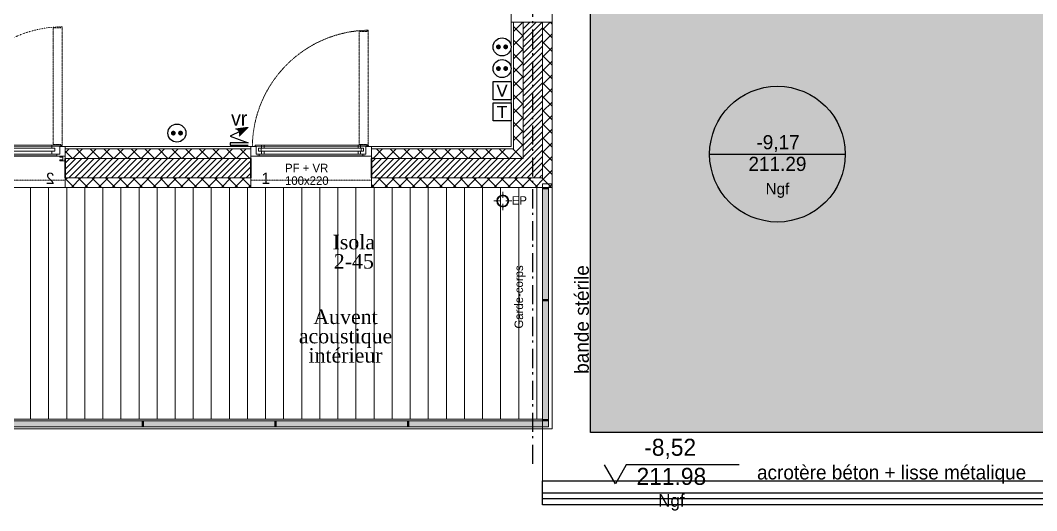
# Model space of a CAD drawing. Header units: centimetres. Extents: x 1724 to 19617, y -6503 to 8072.
# Drawn here: x 7197 to 8041, y 3247 to 3653 of the extents above; entities that cross this region are included whole.
import ezdxf

# ---------------------------------------------------------------- set-up
doc = ezdxf.new("R2010")
doc.units = ezdxf.units.CM
for name, pattern in [('INTERROMPU2', [0.75, 0.5, -0.25]), ('Style de ligne -11', [0.347222, 0.20828, -0.138942]), ('Style de ligne -12', [0.328084, 0.109361, -0.218723]), ('Style de ligne -13', [0.147638, 0.098425, -0.049213]), ('Style de ligne -14', [0.147638, 0.098425, -0.049213]), ('Style de ligne -17', [0.347222, 0.20828, -0.138942]), ('Style de ligne -18', [0.164042, 0.054681, -0.109361]), ('Style de ligne -6', [1.04164, 0.625, -0.20828, 0.06943, -0.13893])]:
    doc.linetypes.add(name, pattern=pattern)
doc.layers.add('B GÈnÈral', color=7, linetype='Continuous', lineweight=5)
for name, color, linetype in [('B GÈnÈral_Hatch', 252, 'Continuous'), ('B Général', 252, 'Continuous'), ('C ANNOTATIONS-niveaux', 252, 'Continuous'), ('C ANNOTATIONS-prestations', 252, 'Continuous'), ('C ANNOTATIONS-texte', 252, 'Continuous'), ('D SURFACES-shab', 252, 'Continuous'), ('prlm-ELEC-CFA', 10, 'Continuous'), ('prlm-ELEC-CFO', 1, 'Continuous'), ('prlm-VMC', 93, 'Continuous')]:
    doc.layers.add(name, color=color, linetype=linetype)
doc.styles.add('Eurostile', font='Eurosti.TTF')
doc.styles.add('Eurostile (bold)', font='Eurostib.TTF')
doc.styles.add('prlm-elec-cfo', font='comic.ttf', dxfattribs={"height": 12})
doc.styles.add('prlm-vmc', font='pala.ttf', dxfattribs={"height": 14})
doc.styles.get("Standard").update_dxf_attribs({"font": 'isocp.shx', "height": 15})
pattern_1 = [(45, (0.046, -2.938), (-5.656854, 5.656854), []), (135, (0.046, -2.938), (5.656854, 5.656854), [])]
pattern_2 = [(45, (0.0456, -2.938), (2.4253472, -2.6458333), [])]
pattern_3 = [(135, (0.046, -2.938), (-5.656854, -5.656854), []), (225, (0.046, -2.938), (-5.656854, 5.656854), [])]

# ---------------------------------------------------------------- blocks, each defined once
blk = doc.blocks.new('B n0.Groupe-3-1')
at = {"layer": 'B GÈnÈral_Hatch', "linetype": 'Continuous'}
h = blk.add_hatch(dxfattribs=at)
h.set_pattern_fill('H_BETON', color=256, style=0, pattern_type=2)
h.set_pattern_definition([(-142.125016, (18.52, 3.53), (43.711712, -46.2287), [20.111606, -70.00223]), (-46.60301, (18.52, 3.53), (74.898574, 50.106956), [10.136317, -53.486058]), (-168.134205, (25.97, -3.92), (43.228758, -46.146754), [23.831505, -66.28233]), (-45, (74.487, 21.94), (26.147215, 36.693991), [3.741977, -41.314941]), (28.99596, (32.19, 40.13), (42.295787, -18.189762), [4.249871, -37.596046]), (-23.19859, (33.07, 39.688), (10.649274, 43.780348), [6.716635, -38.340283]), (-45.273068, (35.91, 42.19), (26.321799, 36.568959), [6.623501, -39.417796]), (-170.53768, (0, 0), (58.64547, -170.41925), [10.72895, -169.49872]), (-107.353786, (-22.49, 19.844), (44.637211, -6.135573), [7.392084, -37.664834]), (-54.46244, (-22.49, 19.844), (45.861128, -6.173661), [7.586823, -37.470095]), (179.84497, (-18.991, 13.656), (41.80673, -21.85841), [5.2623915, -34.296323])])
h.paths.add_polyline_path([(117978.58, -121114.33), (118371.01, -121114.33), (118371.01, -122656.33), (117978.58, -122656.33)])
at = {"layer": 'B Général', "linetype": 'Continuous', "lineweight": 20, "flags": 128}
for points in [[(118410.58, -122696.33), (118410.58, -121074.33), (117946.58, -121074.33), (117946.58, -122450.33), (117938.58, -122450.33), (117938.58, -122696.33)], [(117978.58, -122656.33), (117978.58, -121114.33), (118371.01, -121114.33), (118371.01, -122656.33)]]:
    blk.add_lwpolyline(points, close=True, dxfattribs=at)
at = {"layer": 'B Général', "linetype": 'Continuous', "flags": 128}
blk.add_lwpolyline([(117978.58, -121114.33), (118371.01, -121114.33), (118371.01, -122656.33), (117978.58, -122656.33)], close=True, dxfattribs=at)
blk = doc.blocks.new('B n0.Alti BAT B TERRASSE R-3')
at = {"layer": 'C ANNOTATIONS-niveaux', "linetype": 'Continuous'}
blk.add_line((-56.75, -0.5), (55.75, -0.5), dxfattribs=at)
blk.add_circle((-0.5, -0.5), 56.25, dxfattribs=at)
at = {"layer": 'C ANNOTATIONS-niveaux', "attachment_point": 2, "rotation": 0, "line_spacing_factor": 0.894578, "style": 'Eurostile'}
for s, insert, char_height in [('-9,17', (0, 15.29), 11.759), ('211.29', (-0.5, -2.68), 11.759), ('Ngf', (-0.5, -24.52), 9.407)]:
    blk.add_mtext(s, dxfattribs=dict(at, insert=insert, char_height=char_height))
blk = doc.blocks.new('B n0.Groupe-39-1')
at = {"layer": 'B Général', "linetype": 'Continuous', "flags": 128}
blk.add_lwpolyline([(118101.8, -122683.27), (118008.07, -122683.27), (117999.09, -122698.82), (117990.12, -122683.27)], dxfattribs=at)
at = {"layer": 'C ANNOTATIONS-niveaux', "attachment_point": 2, "rotation": 360, "line_spacing_factor": 0.894578, "style": 'Eurostile'}
for s, insert, char_height in [('-8,52', (118044.55, -122661.54), 14.111), ('211.98', (118045.55, -122685.67), 14.111), ('Ngf', (118045.55, -122707.35), 10.583)]:
    blk.add_mtext(s, dxfattribs=dict(at, insert=insert, char_height=char_height))
blk = doc.blocks.new('B n0.Groupe-46-1')
at = {"layer": 'B Général', "linetype": 'Continuous', "flags": 128}
for points in [[(118726.58, -122716.29), (117938.58, -122716.29), (117938.58, -122696.33), (118410.58, -122696.33), (118410.58, -121074.33), (117946.58, -121074.33), (117946.58, -121058.33), (118726.58, -121058.33), (118726.58, -121074.33), (118426.58, -121074.33), (118426.58, -122696.33), (118726.58, -122696.33)], [(118726.58, -121891.73), (118726.58, -121896.73), (118422.79, -121896.74), (118422.79, -122706.33), (118722.58, -122706.33), (118722.58, -122711.33), (117938.58, -122711.33), (117938.58, -122706.33), (118417.37, -122706.33), (118417.37, -121067.83), (118028.58, -121067.83), (118028.58, -121062.83), (118726.58, -121062.83), (118726.58, -121067.83), (118422.79, -121067.83), (118422.79, -121891.74)]]:
    blk.add_lwpolyline(points, close=True, dxfattribs=at)
at = {"layer": 'B Général'}
for name in ['B n0.Groupe-3-1', 'B n0.Groupe-39-1']:
    blk.add_blockref(name, (0, 0), dxfattribs=at)
at = {"layer": 'C ANNOTATIONS-niveaux'}
blk.add_blockref('B n0.Alti BAT B TERRASSE R-3', (118134.05, -122425.2), dxfattribs=at)
at = {"layer": 'C ANNOTATIONS-texte', "insert": (117965.27, -122607.71), "char_height": 11.7593, "width": 109.5, "attachment_point": 1, "rotation": 90, "line_spacing_factor": 0.894578, "style": 'Eurostile'}
blk.add_mtext('bande stérile', dxfattribs=at)
at = {"layer": 'C ANNOTATIONS-texte', "insert": (118116.59, -122683.53), "char_height": 11.7593, "width": 279.5, "attachment_point": 1, "line_spacing_factor": 0.894578, "style": 'Eurostile'}
blk.add_mtext('acrotère béton + lisse métalique', dxfattribs=at)
blk = doc.blocks.new('xi.PC')
at = {"color": 0, "lineweight": 5}
blk.add_wipeout([(-7.5, -7.5), (7.5, -7.5), (7.5, 7.5), (-7.5, 7.5)], dxfattribs=at).dxf.layer = 'prlm-ELEC-CFO'
at = {"layer": 'prlm-ELEC-CFO', "color": 0, "linetype": 'ByBlock', "lineweight": 5, "const_width": 2}
for points in [[(-4, 0, 1), (-2, 0, 1)], [(2, 0, 1), (4, 0, 1)]]:
    blk.add_lwpolyline(points, format="xyb", close=True, dxfattribs=at)
at = {"layer": 'prlm-ELEC-CFO', "color": 0, "linetype": 'ByBlock', "lineweight": -2}
blk.add_circle((0, 0), 7.5, dxfattribs=at)
blk = doc.blocks.new('xi.TV')
at = {"layer": 'prlm-ELEC-CFA', "color": 0, "linetype": 'ByBlock', "lineweight": -2, "flags": 128}
blk.add_lwpolyline([(-7.5, 7.5), (7.5, 7.5), (7.5, -7.5), (-7.5, -7.5)], close=True, dxfattribs=at)
at = {"layer": 'prlm-ELEC-CFA', "color": 0, "linetype": 'ByBlock', "insert": (0, 0), "char_height": 10, "width": 11.36, "attachment_point": 5}
blk.add_mtext('{\\fVerdana|b0|i0|c0|p34;V}', dxfattribs=at)
blk = doc.blocks.new('xi.TEL')
at = {"layer": 'prlm-ELEC-CFA', "color": 0, "linetype": 'ByBlock', "lineweight": -2, "flags": 128}
blk.add_lwpolyline([(-7.5, 7.5), (7.5, 7.5), (7.5, -7.5), (-7.5, -7.5)], close=True, dxfattribs=at)
at = {"layer": 'prlm-ELEC-CFA', "color": 0, "linetype": 'ByBlock', "insert": (0, 0), "char_height": 10, "width": 11.36, "attachment_point": 5}
blk.add_mtext('{\\fVerdana|b0|i0|c0|p34;T}', dxfattribs=at)
blk = doc.blocks.new('xi.VR')
at = {"layer": 'prlm-ELEC-CFO', "lineweight": 5}
blk.add_hatch(color=0, dxfattribs=at).paths.add_polyline_path([(-3, 6), (-0.1, 3.7), (0, 0), (7.5, 7.5)])
at = {"layer": 'prlm-ELEC-CFO', "color": 0}
for points in [[(0.95, 4.23), (-7.5, 0), (7.5, -5.5), (-7.5, -5.5), (-7.5, -7.5), (7.5, -7.5)], [(-3, 6), (7.5, 7.5), (0, 0)]]:
    blk.add_lwpolyline(points, dxfattribs=at)
blk = doc.blocks.new('Groupe-2-1')
at = {"layer": 'B GÈnÈral', "linetype": 'Continuous', "lineweight": 0, "true_color": 0xdddddd}
for points in [[(7630.48, 3516.29), (7630.48, 3517.39), (7635.48, 3517.39), (7635.48, 3516.29)], [(7630.48, 3423.35), (7630.48, 3424.45), (7635.48, 3424.45), (7635.48, 3423.35)], [(7298.43, 3323.9), (7299.53, 3323.9), (7299.53, 3318.9), (7298.43, 3318.9)], [(7408.43, 3323.9), (7409.53, 3323.9), (7409.53, 3318.9), (7408.43, 3318.9)], [(7518.43, 3323.9), (7519.53, 3323.9), (7519.53, 3318.9), (7518.43, 3318.9)], [(7630.48, 3323.9), (7630.48, 3325), (7635.48, 3325), (7635.48, 3323.9)]]:
    blk.add_hatch(color=254, dxfattribs=at).paths.add_polyline_path(points)
at = {"layer": 'B GÈnÈral', "linetype": 'Continuous', "lineweight": 0, "true_color": 0xeeeeee}
for points in [[(7630.48, 3323.9), (7630.48, 3516.29), (7635.48, 3516.29), (7635.48, 3323.9)], [(7189.53, 3323.9), (7298.43, 3323.9), (7298.43, 3318.9), (7189.53, 3318.9)], [(7299.53, 3323.9), (7408.43, 3323.9), (7408.43, 3318.9), (7299.53, 3318.9)], [(7409.53, 3323.9), (7518.43, 3323.9), (7518.43, 3318.9), (7409.53, 3318.9)], [(7519.53, 3323.9), (7635.48, 3323.9), (7635.48, 3318.9), (7519.53, 3318.9)]]:
    blk.add_hatch(color=7, dxfattribs=at).paths.add_polyline_path(points)
at = {"layer": 'B Général', "color": 7, "linetype": 'INTERROMPU2', "lineweight": 13, "flags": 128}
blk.add_lwpolyline([(7630.48, 3517.39), (7638.48, 3517.39), (7638.48, 3317.39), (6207.89, 3317.39), (6207.89, 3325.39), (7630.48, 3325.39)], close=True, dxfattribs=at)
at = {"layer": 'B Général', "color": 7, "linetype": 'Continuous', "lineweight": 5, "flags": 128}
for points in [[(7630.48, 3516.29), (7630.48, 3517.39), (7635.48, 3517.39), (7635.48, 3516.29)], [(7630.48, 3323.9), (7630.48, 3516.29), (7635.48, 3516.29), (7635.48, 3323.9)], [(7630.48, 3423.35), (7630.48, 3424.45), (7635.48, 3424.45), (7635.48, 3423.35)], [(7189.53, 3323.9), (7298.43, 3323.9), (7298.43, 3318.9), (7189.53, 3318.9)], [(7298.43, 3323.9), (7299.53, 3323.9), (7299.53, 3318.9), (7298.43, 3318.9)], [(7299.53, 3323.9), (7408.43, 3323.9), (7408.43, 3318.9), (7299.53, 3318.9)], [(7408.43, 3323.9), (7409.53, 3323.9), (7409.53, 3318.9), (7408.43, 3318.9)], [(7409.53, 3323.9), (7518.43, 3323.9), (7518.43, 3318.9), (7409.53, 3318.9)], [(7518.43, 3323.9), (7519.53, 3323.9), (7519.53, 3318.9), (7518.43, 3318.9)], [(7519.53, 3323.9), (7635.48, 3323.9), (7635.48, 3318.9), (7519.53, 3318.9)], [(7630.48, 3323.9), (7630.48, 3325), (7635.48, 3325), (7635.48, 3323.9)]]:
    blk.add_lwpolyline(points, close=True, dxfattribs=at)
blk = doc.blocks.new('Groupe-35-1')
at = {"layer": 'B Général', "color": 7, "linetype": 'Continuous', "lineweight": 5}
for p, q in [((7205.73, 3325.39), (7205.73, 3517.39)), ((7220.73, 3325.39), (7220.73, 3517.39)), ((7235.73, 3325.39), (7235.73, 3517.39)), ((7250.73, 3325.39), (7250.73, 3517.39)), ((7265.73, 3325.39), (7265.73, 3517.39)), ((7280.73, 3325.39), (7280.73, 3517.39)), ((7295.73, 3325.39), (7295.73, 3517.39)), ((7310.73, 3325.39), (7310.73, 3517.39)), ((7325.73, 3325.39), (7325.73, 3517.39)), ((7340.73, 3325.39), (7340.73, 3517.39)), ((7355.73, 3325.39), (7355.73, 3517.39)), ((7370.73, 3325.39), (7370.73, 3517.39)), ((7385.73, 3325.39), (7385.73, 3517.39)), ((7400.73, 3325.39), (7400.73, 3517.39)), ((7415.73, 3325.39), (7415.73, 3517.39)), ((7430.73, 3325.39), (7430.73, 3517.39)), ((7445.73, 3325.39), (7445.73, 3517.39)), ((7460.73, 3325.39), (7460.73, 3517.39)), ((7475.73, 3325.39), (7475.73, 3517.39)), ((7490.73, 3325.39), (7490.73, 3517.39)), ((7505.73, 3325.39), (7505.73, 3517.39)), ((7520.73, 3325.39), (7520.73, 3517.39)), ((7535.73, 3325.39), (7535.73, 3517.39)), ((7550.73, 3325.39), (7550.73, 3517.39)), ((7565.73, 3325.39), (7565.73, 3517.39)), ((7580.73, 3325.39), (7580.73, 3517.39)), ((7595.73, 3325.39), (7595.73, 3517.39)), ((7610.73, 3325.39), (7610.73, 3517.39)), ((7625.73, 3325.39), (7625.73, 3517.39))]:
    blk.add_line(p, q, dxfattribs=at)
at = {"layer": 'B Général', "color": 7, "linetype": 'Continuous', "lineweight": 13, "flags": 128}
blk.add_lwpolyline([(6207.89, 3517.39), (7630.48, 3517.39), (7630.48, 3325.39), (6207.89, 3325.39)], close=True, dxfattribs=at)
blk = doc.blocks.new('PF 100.220 + VR')
at = {"layer": 'B Général', "color": 7, "linetype": 'Continuous', "lineweight": 13}
for p, q in [((-50, 7), (-50, 17)), ((50, 7), (50, 17))]:
    blk.add_line(p, q, dxfattribs=at)
at = {"layer": 'B Général'}
blk.add_line((45, 9), (-45, 9), dxfattribs=at)
at = {"layer": 'B Général', "color": 7, "linetype": 'Continuous', "lineweight": 35}
for p, q in [((-50, 7), (-50, -9)), ((50, 7), (50, -9))]:
    blk.add_line(p, q, dxfattribs=at)
at = {"layer": 'B Général', "color": 7, "linetype": 'Style de ligne -14', "lineweight": 5, "flags": 128}
blk.add_lwpolyline([(47.5, 113.27), (46.5, 113.27), (46.5, 112.27), (40, 112.27), (40, 18.5), (46.5, 18.5), (46.5, 17.5), (47.5, 17.5)], close=True, dxfattribs=at)
at = {"layer": 'B Général', "lineweight": 5, "flags": 128}
for points in [[(-43, 10.5), (-43, 9), (-50, 9), (-50, 17), (-45.5, 17), (-45.5, 10.5)], [(-41, 18), (41, 18), (41, 15.5), (-41, 15.5)], [(43, 10.5), (43, 9), (50, 9), (50, 17), (45.5, 17), (45.5, 10.5)], [(-43.5, 15.5), (43.5, 15.5), (43.5, 13), (-43.5, 13)], [(-41, 13), (41, 13), (41, 10.5), (-41, 10.5)]]:
    blk.add_lwpolyline(points, close=True, dxfattribs=at)
at = {"layer": 'B Général', "color": 7, "linetype": 'Continuous', "lineweight": 5, "flags": 128}
for points in [[(-39, 15.5), (-41.5, 15.5), (-41.5, 13), (-39, 13), (-39, 10.5), (-45.5, 10.5), (-45.5, 17), (-46.5, 17), (-46.5, 18), (-39, 18)], [(39, 15.5), (41.5, 15.5), (41.5, 13), (39, 13), (39, 10.5), (45.5, 10.5), (45.5, 17), (46.5, 17), (46.5, 18), (39, 18)]]:
    blk.add_lwpolyline(points, close=True, dxfattribs=at)
at = {"layer": 'B Général', "color": 7, "linetype": 'Style de ligne -17', "lineweight": 5, "flags": 128}
blk.add_lwpolyline([(-50, 9), (50, 9), (50, -11), (-50, -11)], close=True, dxfattribs=at)
at = {"layer": 'B Général', "lineweight": 13, "flags": 128}
blk.add_lwpolyline([(-50, -9), (-50, -17), (50, -17), (50, -9)], dxfattribs=at)
at = {"layer": 'B Général'}
blk.add_circle((47, 17.5), 0.5, dxfattribs=at)
at = {"layer": 'B Général', "color": 7, "linetype": 'Style de ligne -18', "lineweight": 5}
blk.add_arc((48.78, 15.78), 97.5, 90.89734, 179.2823, dxfattribs=at)
at = {"layer": 'B Général', "insert": (-21.61, 2.64), "char_height": 7.049, "attachment_point": 1, "rotation": 360, "line_spacing_factor": 0.895453, "style": 'Eurostile'}
blk.add_mtext('PF + VR', dxfattribs=at)
at = {"layer": 'C ANNOTATIONS-prestations', "attachment_point": 1, "rotation": 360, "line_spacing_factor": 0.895453}
for s, insert, char_height, style in [('1', (-41.14, -4.78), 9.4, 'Eurostile (bold)'), ('100x220', (-21.61, -7.84), 7.049, 'Eurostile')]:
    blk.add_mtext(s, dxfattribs=dict(at, insert=insert, char_height=char_height, style=style))
blk = doc.blocks.new('PF 200.220 + VR')
at = {"layer": 'B Général', "color": 7, "linetype": 'Continuous', "lineweight": 13}
for p, q in [((-100, 7), (-100, 17)), ((100, 7), (100, 17))]:
    blk.add_line(p, q, dxfattribs=at)
at = {"layer": 'B Général'}
blk.add_line((-93, 9), (97, 9), dxfattribs=at)
at = {"layer": 'B Général', "color": 7, "linetype": 'Continuous', "lineweight": 35}
for p, q in [((-100, 7), (-100, -9)), ((100, 7), (100, -9))]:
    blk.add_line(p, q, dxfattribs=at)
at = {"layer": 'B Général', "color": 7, "linetype": 'Style de ligne -13', "lineweight": 5, "flags": 128}
for points in [[(-97.5, 116.12), (-96.5, 116.12), (-96.5, 115.12), (-90, 115.12), (-90, 18.5), (-96.5, 18.5), (-96.5, 17.5), (-97.5, 17.5)], [(97.5, 116.12), (96.5, 116.12), (96.5, 115.12), (90, 115.12), (90, 18.5), (96.5, 18.5), (96.5, 17.5), (97.5, 17.5)]]:
    blk.add_lwpolyline(points, close=True, dxfattribs=at)
at = {"layer": 'B Général', "lineweight": 5, "flags": 128}
for points in [[(-93, 10.5), (-93, 9), (-100, 9), (-100, 17), (-95.5, 17), (-95.5, 10.5)], [(-4.5, 18), (-89, 18), (-89, 15.5), (-4.5, 15.5)], [(6.5, 18), (93, 18), (93, 15.5), (6.5, 15.5)], [(93, 10.5), (93, 9), (100, 9), (100, 17), (95.5, 17), (95.5, 10.5)], [(-100, 9), (-100, 5), (-95.5, 5), (-95.5, 6), (-98, 6), (-98, 8), (-95.5, 8), (-95.5, 9)], [(-4.5, 13), (-89, 13), (-89, 10.5), (-4.5, 10.5)], [(6.5, 13), (93, 13), (93, 10.5), (6.5, 10.5)], [(100, 9), (100, 5), (95.5, 5), (95.5, 6), (98, 6), (98, 8), (95.5, 8), (95.5, 9)]]:
    blk.add_lwpolyline(points, close=True, dxfattribs=at)
at = {"layer": 'B Général', "color": 7, "linetype": 'Continuous', "lineweight": 5, "flags": 128}
for points in [[(-89, 15.5), (-91.5, 15.5), (-91.5, 13), (-89, 13), (-89, 10.5), (-95.5, 10.5), (-95.5, 17), (-96.5, 17), (-96.5, 18), (-89, 18)], [(-6.5, 15.5), (-4, 15.5), (-4, 13), (-6.5, 13), (-6.5, 10.5), (0, 10.5), (0, 17), (1, 17), (1, 18), (-6.5, 18)], [(6.5, 15.5), (4, 15.5), (4, 13), (6.5, 13), (6.5, 10.5), (0, 10.5), (0, 17), (1, 17), (1, 18), (6.5, 18)], [(89, 15.5), (91.5, 15.5), (91.5, 13), (89, 13), (89, 10.5), (95.5, 10.5), (95.5, 17), (96.5, 17), (96.5, 18), (89, 18)]]:
    blk.add_lwpolyline(points, close=True, dxfattribs=at)
at = {"layer": 'B Général', "color": 7, "linetype": 'Style de ligne -11', "lineweight": 5, "flags": 128}
blk.add_lwpolyline([(-100, 9), (100, 9), (100, -11), (-100, -11)], close=True, dxfattribs=at)
at = {"layer": 'B Général', "lineweight": 13, "flags": 128}
blk.add_lwpolyline([(100, -9), (100, -17), (-100, -17), (-100, -9)], dxfattribs=at)
at = {"layer": 'B Général'}
for centre in [(-97, 17.5), (97, 17.5)]:
    blk.add_circle(centre, 0.5, dxfattribs=at)
at = {"layer": 'B Général', "color": 7, "linetype": 'Style de ligne -12', "lineweight": 5}
for centre, start, end in [((-98.46, 17.77), 359.55233, 89.0018), ((98.46, 17.77), 90.9982, 180.44847)]:
    blk.add_arc(centre, 98.37, start, end, dxfattribs=at)
at = {"layer": 'B Général', "insert": (0, 2.64), "char_height": 7.049, "attachment_point": 2, "rotation": 360, "line_spacing_factor": 0.895453, "style": 'Eurostile'}
blk.add_mtext('PF + VR', dxfattribs=at)
at = {"layer": 'C ANNOTATIONS-prestations', "rotation": 360, "line_spacing_factor": 0.895453}
for s, insert, char_height, attachment_point, style in [('2', (-91.15, -4.78), 9.4, 1, 'Eurostile (bold)'), ('200x220 (2 vantaux) ', (0, -7.83), 7.0487, 2, 'Eurostile')]:
    blk.add_mtext(s, dxfattribs=dict(at, insert=insert, char_height=char_height, attachment_point=attachment_point, style=style))
blk = doc.blocks.new('EP')
at = {"layer": 'B GÈnÈral', "linetype": 'Continuous', "lineweight": 0}
h = blk.add_hatch(color=7, dxfattribs=at)
edge = h.paths.add_edge_path()
edge.add_arc((0, 0), 5, 0, 180, ccw=False)
edge.add_arc((0, 0), 5, 180, 360, ccw=False)
edge = h.paths.add_edge_path()
edge.add_arc((0, 0), 4.33, 0, 180, ccw=False)
edge.add_arc((0, 0), 4.33, 180, 360, ccw=False)
at = {"layer": 'B Général', "color": 7, "linetype": 'Continuous', "lineweight": 5}
for p, q in [((-7.5, 0), (-2.5, 0)), ((0, 7.5), (0, 2.5)), ((7.5, 0), (2.5, 0)), ((0, -7.5), (0, -2.5))]:
    blk.add_line(p, q, dxfattribs=at)
at = {"layer": 'B Général', "color": 7, "linetype": 'Continuous', "lineweight": 5, "flags": 128}
for points in [[(-5, 0, -1), (5, 0, -1)], [(-4.33, 0, -1), (4.33, 0, -1)]]:
    blk.add_lwpolyline(points, format="xyb", close=True, dxfattribs=at)
at = {"layer": 'C ANNOTATIONS-prestations', "insert": (7.5, 3.98), "char_height": 7.049, "attachment_point": 1, "line_spacing_factor": 0.895453, "style": 'Eurostile'}
blk.add_mtext('EP', dxfattribs=at)

msp = doc.modelspace()

# ---------------------------------------------------------------- hatches: boundary and pattern name
at = {"layer": 'B GÈnÈral', "linetype": 'Continuous', "lineweight": 5}
h = msp.add_hatch(dxfattribs=at)
h.set_pattern_fill('50_BETON', style=0, pattern_type=2)
h.set_pattern_definition(pattern_2)
h.paths.add_polyline_path([(7614.53, 3538.451), (7630.53, 3522.451), (7630.53, 3651.436), (7614.53, 3651.436)])
at = {"layer": 'B GÈnÈral', "linetype": 'Continuous', "lineweight": 5, "true_color": 0x808080}
h = msp.add_hatch(dxfattribs=at)
h.set_pattern_fill('02_ISOLANT', color=8, angle=90, style=0, pattern_type=2)
h.set_pattern_definition(pattern_3)
h.paths.add_polyline_path([(7630.53, 3522.451), (7638.53, 3514.451), (7638.53, 3651.436), (7630.53, 3651.436)])
h = msp.add_hatch(dxfattribs=at)
h.set_pattern_fill('02_ISOLANT', color=8, style=0, pattern_type=2)
h.set_pattern_definition(pattern_1)
h.paths.add_polyline_path([(7234.492, 3546.451), (7234.492, 3538.451), (7388.53, 3538.451), (7388.53, 3546.451)])
h = msp.add_hatch(dxfattribs=at)
h.set_pattern_fill('02_ISOLANT', color=8, style=0, pattern_type=2)
h.set_pattern_definition(pattern_1)
h.paths.add_polyline_path([(7488.53, 3546.451), (7488.53, 3538.451), (7614.53, 3538.451), (7606.53, 3546.451)])
at = {"layer": 'B GÈnÈral', "linetype": 'Continuous', "lineweight": 5}
h = msp.add_hatch(dxfattribs=at)
h.set_pattern_fill('50_BETON', style=0, pattern_type=2)
h.set_pattern_definition(pattern_2)
h.paths.add_polyline_path([(7234.492, 3538.451), (7234.492, 3522.451), (7388.53, 3522.451), (7388.53, 3538.451)])
h = msp.add_hatch(dxfattribs=at)
h.set_pattern_fill('50_BETON', style=0, pattern_type=2)
h.set_pattern_definition(pattern_2)
h.paths.add_polyline_path([(7488.53, 3538.451), (7488.53, 3522.451), (7630.53, 3522.451), (7614.53, 3538.451)])
at = {"layer": 'B GÈnÈral', "linetype": 'Continuous', "lineweight": 5, "true_color": 0x808080}
h = msp.add_hatch(dxfattribs=at)
h.set_pattern_fill('02_ISOLANT', color=8, style=0, pattern_type=2)
h.set_pattern_definition(pattern_1)
h.paths.add_polyline_path([(7234.492, 3522.451), (7234.492, 3514.451), (7388.53, 3514.451), (7388.53, 3522.451)])
h = msp.add_hatch(dxfattribs=at)
h.set_pattern_fill('02_ISOLANT', color=8, style=0, pattern_type=2)
h.set_pattern_definition(pattern_1)
h.paths.add_polyline_path([(7488.53, 3522.451), (7488.53, 3514.451), (7638.53, 3514.451), (7630.53, 3522.451)])

# ---------------------------------------------------------------- linework, layer by layer
at = {"layer": 'B Général', "linetype": 'Style de ligne -6', "ltscale": 25.4}
msp.add_line((7622.484, 3285.389), (7622.484, 5820.389), dxfattribs=at)
at = {"layer": 'B Général', "color": 7, "linetype": 'Continuous', "lineweight": 13}
for p, q in [((7638.53, 3651.436), (7604.53, 3651.436)), ((7638.53, 3514.451), (7638.53, 3651.436)), ((7234.492, 3514.451), (7234.492, 3548.451)), ((7388.53, 3514.451), (7388.53, 3548.451)), ((7488.53, 3548.451), (7604.53, 3548.451)), ((7488.53, 3514.451), (7488.53, 3548.451)), ((7234.492, 3514.451), (7388.53, 3514.451)), ((7488.53, 3514.451), (7638.53, 3514.451))]:
    msp.add_line(p, q, dxfattribs=at)
at = {"layer": 'B Général', "color": 7, "linetype": 'Continuous', "lineweight": 5}
for p, q in [((7614.53, 3538.451), (7614.53, 3651.436)), ((7630.53, 3522.451), (7630.53, 3651.436)), ((7638.53, 3514.451), (7638.53, 3651.436)), ((7234.492, 3546.451), (7388.53, 3546.451)), ((7234.492, 3546.451), (7388.53, 3546.451)), ((7488.53, 3548.451), (7604.53, 3548.451)), ((7488.53, 3546.451), (7606.53, 3546.451)), ((7488.53, 3546.451), (7606.53, 3546.451)), ((7234.492, 3538.451), (7388.53, 3538.451)), ((7488.53, 3538.451), (7614.53, 3538.451)), ((7234.492, 3522.451), (7388.53, 3522.451)), ((7488.53, 3522.451), (7630.53, 3522.451)), ((7234.492, 3514.451), (7388.53, 3514.451)), ((7488.53, 3514.451), (7638.53, 3514.451))]:
    msp.add_line(p, q, dxfattribs=at)
at = {"layer": 'B Général', "color": 7, "linetype": 'Continuous', "lineweight": 18}
for p, q in [((7614.53, 3538.451), (7614.53, 3651.436)), ((7630.53, 3522.451), (7630.53, 3651.436)), ((7234.492, 3538.451), (7388.53, 3538.451)), ((7488.53, 3538.451), (7614.53, 3538.451)), ((7234.492, 3522.451), (7388.53, 3522.451)), ((7488.53, 3522.451), (7630.53, 3522.451))]:
    msp.add_line(p, q, dxfattribs=at)

# ---------------------------------------------------------------- block references
at = {"layer": 'B Général'}
msp.add_blockref('B n0.Groupe-46-1', (-110308.095, 125967.714), dxfattribs=at)
at = {"layer": 'B Général', "color": 7, "xscale": -1}
msp.add_blockref('PF 200.220 + VR', (7134.492, 3531.451), dxfattribs=at)
at = {"layer": 'B Général', "color": 7}
msp.add_blockref('EP', (7597.546, 3503.217), dxfattribs=at)
at = {"layer": 'prlm-ELEC-CFA'}
msp.add_blockref('xi.TEL', (7596.984, 3577), dxfattribs=at)
at = {"layer": 'prlm-ELEC-CFO'}
for name, p in [('xi.PC', (7596.984, 3630.908)), ('xi.PC', (7327.229, 3559.456)), ('xi.VR', (7378.91, 3556.965))]:
    msp.add_blockref(name, p, dxfattribs=at)

# ---------------------------------------------------------------- texts
at = {"layer": 'B Général', "color": 7, "insert": (7607.365, 3397.48), "char_height": 7.04867, "attachment_point": 1, "rotation": 90, "line_spacing_factor": 0.895453, "style": 'Eurostile'}
msp.add_mtext('Garde-corps', dxfattribs=at)
at = {"layer": 'prlm-VMC', "insert": (7473.982, 3461.076), "char_height": 12, "width": 20.51, "attachment_point": 5, "line_spacing_factor": 0.8, "style": 'prlm-vmc', "bg_fill": 3, "box_fill_scale": 1.1, "bg_fill_color": 256, "bg_fill_transparency": 0}
msp.add_mtext('Isola\\P2-45', dxfattribs=at)
at = {"layer": 'prlm-VMC', "insert": (7467.121, 3391.164), "char_height": 12, "width": 20.51, "attachment_point": 5, "line_spacing_factor": 0.8, "style": 'prlm-vmc', "bg_fill": 2}
msp.add_mtext('Auvent acoustique intérieur', dxfattribs=at)

# ---------------------------------------------------------------- next in the draw order: linework, layer by layer
at = {"layer": 'B Général', "color": 7, "linetype": 'Continuous', "lineweight": 5}
msp.add_line((7234.492, 3548.451), (7388.53, 3548.451), dxfattribs=at)
at = {"layer": 'B Général', "color": 7, "linetype": 'Continuous', "lineweight": 13}
msp.add_line((7234.492, 3548.451), (7388.53, 3548.451), dxfattribs=at)
at = {"layer": 'D SURFACES-shab', "color": 30, "linetype": 'Continuous', "lineweight": 5, "true_color": 0xff6633, "flags": 128}
msp.add_lwpolyline([(6207.934, 3514.451), (6207.934, 3322.451), (7630.53, 3322.451), (7630.53, 3514.451)], close=True, dxfattribs=at)

# ---------------------------------------------------------------- next in the draw order: block references
at = {"layer": 'B Général', "color": 7}
for name in ['Groupe-2-1', 'Groupe-35-1']:
    msp.add_blockref(name, (0.046, -2.938), dxfattribs=at)
at = {"layer": 'prlm-ELEC-CFO'}
msp.add_blockref('xi.PC', (7596.984, 3612.962), dxfattribs=at)

# ---------------------------------------------------------------- next in the draw order: texts
at = {"layer": 'prlm-ELEC-CFO', "lineweight": 20, "insert": (7378.907, 3571.682), "char_height": 12, "attachment_point": 5, "line_spacing_factor": 0.8, "style": 'prlm-elec-cfo', "bg_fill": 3, "box_fill_scale": 1.1, "bg_fill_color": 256, "bg_fill_transparency": 0}
msp.add_mtext('vr', dxfattribs=at)

# ---------------------------------------------------------------- next in the draw order: hatches: boundary and pattern name
at = {"layer": 'B GÈnÈral', "linetype": 'Continuous', "lineweight": 5, "true_color": 0x808080}
h = msp.add_hatch(dxfattribs=at)
h.set_pattern_fill('02_ISOLANT', color=8, angle=90, style=0, pattern_type=2)
h.set_pattern_definition(pattern_3)
h.paths.add_polyline_path([(7606.53, 3546.451), (7614.53, 3538.451), (7614.53, 3651.436), (7606.53, 3651.436)])

# ---------------------------------------------------------------- next in the draw order: linework, layer by layer
at = {"layer": 'B Général', "color": 7, "linetype": 'Continuous', "lineweight": 5}
for p, q in [((7604.53, 3548.451), (7604.53, 3651.436)), ((7606.53, 3546.451), (7606.53, 3651.436)), ((7606.53, 3546.451), (7606.53, 3651.436))]:
    msp.add_line(p, q, dxfattribs=at)
at = {"layer": 'B Général', "color": 7, "linetype": 'Continuous', "lineweight": 13}
msp.add_line((7604.53, 3548.451), (7604.53, 3651.436), dxfattribs=at)
at = {"layer": 'D SURFACES-shab', "lineweight": 18, "flags": 128}
msp.add_lwpolyline([(6935.578, 3548.451), (7604.53, 3548.565), (7604.53, 3811.55), (7309.512, 3811.639), (7309.547, 4131.713), (6935.578, 4131.599), (6935.578, 4008.567), (7000.578, 4008.453), (7000.578, 4003.453), (6935.578, 4003.453)], close=True, dxfattribs=at)

# ---------------------------------------------------------------- next in the draw order: block references
at = {"layer": 'B Général', "color": 7}
msp.add_blockref('PF 100.220 + VR', (7438.53, 3531.451), dxfattribs=at)
at = {"layer": 'prlm-ELEC-CFA'}
msp.add_blockref('xi.TV', (7596.984, 3594.64), dxfattribs=at)

doc.saveas('drawing.dxf')
